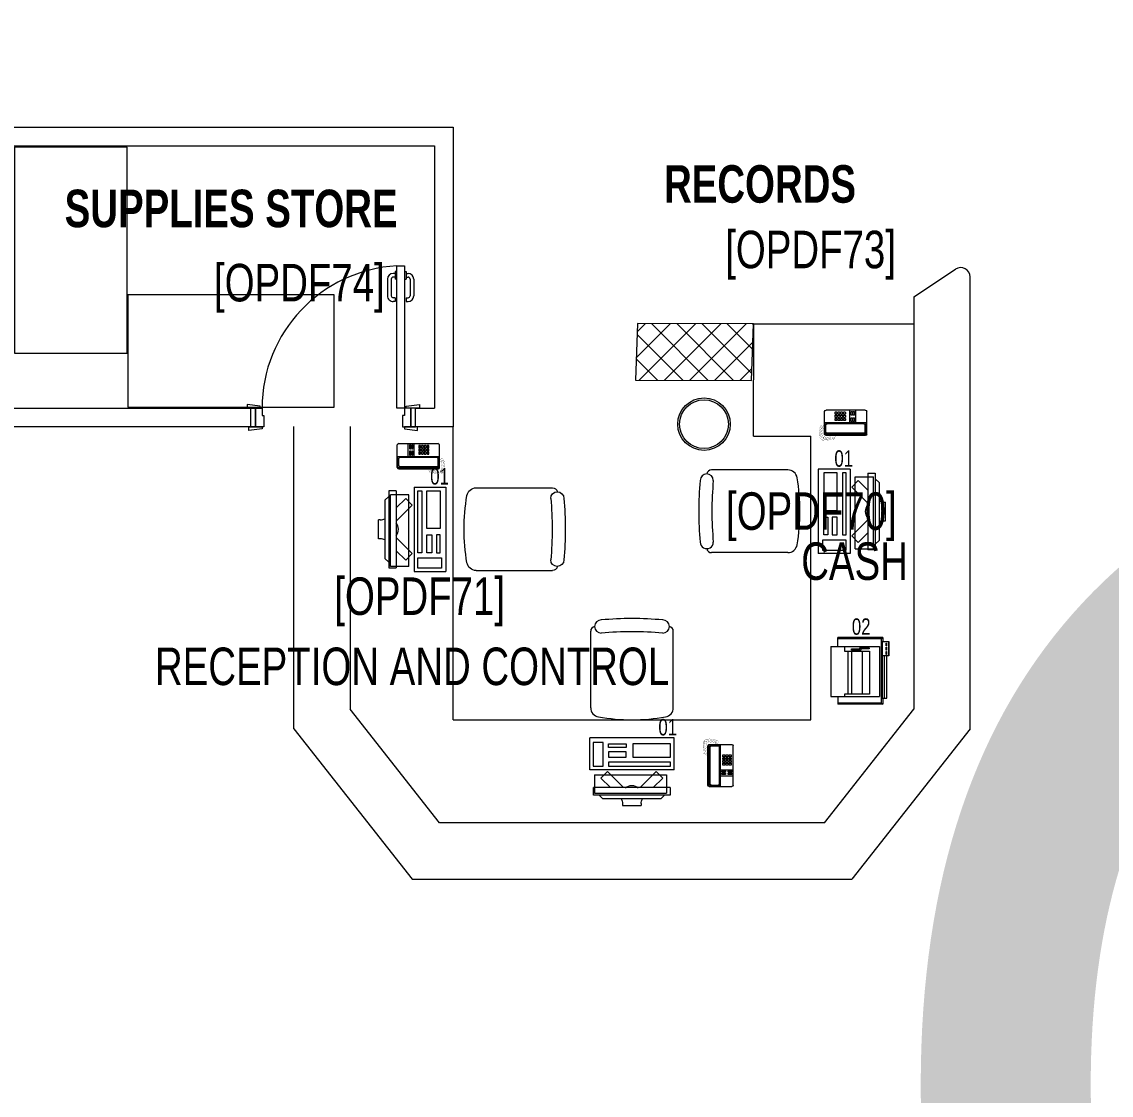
# Model space of a CAD drawing. Header units: millimetres. Extents: x -2143172 to 5255, y -610845 to 279739.
# Drawn here: x -1267271 to -1261455, y -22184 to -16456 of the extents above; entities that cross this region are included whole.
import ezdxf

# ---------------------------------------------------------------- set-up
doc = ezdxf.new("R2010")
doc.units = ezdxf.units.MM
doc.header["$LTSCALE"] = 30
doc.linetypes.add('HIDDEN', pattern=[9.525, 6.35, -3.175])
doc.layers.get('0').update_dxf_attribs({"lineweight": 5})
for name, color, linetype, lineweight in [('72_EGR_BASE_TEXT', 7, 'Continuous', 5), ('72_EGR_EQP_TAG', 142, 'Continuous', 5), ('C-HYDR-CTCH', 6, 'Continuous', 5), ('Hatch', 252, 'Continuous', 5), ('LOADING', 163, 'Continuous', 5), ('Structure', 20, 'Continuous', 5), ('Title', 7, 'Continuous', 5), ('Walls', 32, 'Continuous', 5)]:
    doc.layers.add(name, color=color, linetype=linetype, lineweight=lineweight)
doc.layers.add('Wooden Joinery', color=7, linetype='Continuous', lineweight=5, true_color=0x521300)
doc.styles.get("Standard").update_dxf_attribs({"font": ''})
doc.styles.add('X3G_ENTITY_257CFD', font='swisscl.ttf', dxfattribs={"height": 200})
doc.styles.add('X3G_ENTITY_9EC9', font='swisscl.ttf', dxfattribs={"height": 0.2})
doc.styles.add('X3G_ENTITY_9F38', font='swisscl.ttf', dxfattribs={"height": 0.2})
doc.styles.get('Standard').set_extended_font_data('@Arial Unicode MS')

# ---------------------------------------------------------------- blocks, each defined once
blk = doc.blocks.new('A$C72370EFE')
at = {"layer": 'Wooden Joinery'}
for p, q in [((-0.01, -0.04), (-0.02, -0.04)), ((-0.01, -0.03), (-0.01, -0.07)), ((0, -0.03), (-0.01, -0.03)), ((0.04, -0.03), (0.05, -0.03)), ((0.05, -0.03), (0.05, -0.07)), ((0.05, -0.04), (0.06, -0.04)), ((-0.05, -0.07), (-0.05, -0.16)), ((-0.03, -0.07), (-0.03, -0.16)), ((-0.01, -0.06), (-0.02, -0.06)), ((0, -0.07), (-0.01, -0.07)), ((0.04, -0.07), (0.05, -0.07)), ((0.05, -0.06), (0.06, -0.06)), ((0.07, -0.07), (0.07, -0.16)), ((0.09, -0.07), (0.09, -0.16)), ((-0.01, -0.17), (-0.02, -0.17)), ((-0.01, -0.17), (-0.01, -0.19)), ((0.05, -0.17), (0.06, -0.17)), ((0.05, -0.17), (0.05, -0.19)), ((-0.01, -0.19), (-0.02, -0.19)), ((0.05, -0.19), (0.06, -0.19))]:
    blk.add_line(p, q, dxfattribs=at)
for centre, radius, start, end in [((-0.02, -0.07), 0.03, 90, 180), ((0.06, -0.07), 0.03, 0, 90), ((-0.02, -0.07), 0.01, 90, 180), ((0.06, -0.07), 0.01, 0, 90), ((-0.02, -0.16), 0.03, 180, 270), ((-0.02, -0.16), 0.01, 180, 270), ((0.06, -0.16), 0.01, 270, 0), ((0.06, -0.16), 0.03, 270, 0)]:
    blk.add_arc(centre, radius, start, end, dxfattribs=at)
blk = doc.blocks.new('A$C5FCA3E6B')
at = {"layer": 'Wooden Joinery'}
for points in [[(80, 858.9), (80, 868.9), (10, 878.9), (10, 858.9)], [(840, 858.9), (840, 868.9), (910, 878.9), (910, 858.9)], [(70, 758.9), (70, 748.9), (0, 738.9), (0, 758.9)], [(120, 758.9), (120, 0), (80, 0), (80, 758.9)], [(850, 758.9), (850, 748.9), (920, 738.9), (920, 758.9)]]:
    blk.add_lwpolyline(points, close=True, dxfattribs=at)
for points in [[(45, 758.9), (45, 858.9), (20, 858.9), (20, 758.9), (45, 758.9)], [(45, 758.9), (80, 758.9), (80, 798.9), (90, 798.9), (90, 858.9), (45, 858.9), (45, 758.9)], [(875, 758.9), (840, 758.9), (840, 798.9), (830, 798.9), (830, 858.9), (875, 858.9), (875, 758.9)], [(875, 758.9), (875, 858.9), (900, 858.9), (900, 758.9), (875, 758.9)]]:
    blk.add_lwpolyline(points, dxfattribs=at)
blk.add_arc((80, 758.9), 760, 273.01713, 0, dxfattribs=at)
at = {"layer": 'Wooden Joinery', "xscale": 999.9999999998854, "yscale": 999.9999999998854, "zscale": 999.9999999998854, "rotation": 180}
blk.add_blockref('A$C72370EFE', (120, 0), dxfattribs=at)
blk = doc.blocks.new('A$C47696aed')
at = {"layer": 'Hatch'}
h = blk.add_hatch(dxfattribs=at)
h.set_pattern_fill('ANSI37', color=256, scale=30)
h.paths.add_polyline_path([(50952.7, 21917.9), (50348.7, 21909.7), (50352.6, 21621.3), (50956.6, 21629.5)])
h.paths.add_polyline_path([(43791.9, 21910.1), (43208.4, 21904.7), (43188.5, 21613.3), (43772, 21618.7)])
h.paths.add_polyline_path([(29414.9, 21902.8), (28815.8, 21898.7), (28810.1, 21605.6), (29409.2, 21609.7)])
h.paths.add_polyline_path([(36600.2, 21904.9), (35999, 21897.4), (35990.7, 21611.8), (36591.9, 21619.3)])
h.paths.add_polyline_path([(22195.7, 21912), (21589.3, 21890.2), (21603.8, 21597.6), (22210.2, 21619.5)])
h.paths.add_polyline_path([(15459.1, 21901.7), (14237.2, 21925.6), (14230.7, 21629.5), (15452.7, 21605.5)])
h.paths.add_polyline_path([(15473.2, 14701.6), (14258.2, 14685.8), (14244.7, 14393.4), (15459.7, 14409.1)])
h.paths.add_polyline_path([(15447.1, 7508.4), (14244, 7492.4), (14238.3, 7199.4), (15441.4, 7215.3)])
h.paths.add_polyline_path([(15465.6, 309.7), (14269, 298.3), (14271.8, 3.8), (15468.5, 15.2)])
h.paths.add_polyline_path([(7830.6, 311.8), (7227.1, 308.1), (7237.7, 22.6), (7841.3, 26.3)])
h.paths.add_polyline_path([(7815.2, 7509.8), (7218.4, 7511.4), (7218.2, 7210.2), (7815.1, 7208.6)])
h.paths.add_polyline_path([(7825.1, 14699.4), (7205.8, 14700.6), (7195.2, 14397.6), (7814.5, 14396.4)])
h.paths.add_polyline_path([(7801.7, 21878.7), (7201.1, 21893.2), (7197.5, 21603.6), (7798.1, 21589.1)])
h.paths.add_polyline_path([(602.6, 21876.9), (0, 21899.6), (1.9, 21611.2), (604.5, 21588.5)])
h.paths.add_polyline_path([(610.4, 7498.6), (8.3, 7491.6), (11.7, 7200), (613.7, 7206.9)])
h.paths.add_polyline_path([(627.9, 303.9), (29.5, 302.9), (34.3, 2.3), (632.7, 3.3)])
h.paths.add_polyline_path([(22214.6, 317.2), (21608.9, 304.3), (21614.6, 3.1), (22220.3, 16)])
h.paths.add_polyline_path([(22208.1, 7509.7), (21613.7, 7492.1), (21615.8, 7195.5), (22210.2, 7213.1)])
h.paths.add_polyline_path([(22199.3, 14717.7), (21600.4, 14710), (21604.4, 14409.9), (22203.4, 14417.6)])
h.paths.add_polyline_path([(29399.7, 14702.4), (28797.7, 14707.1), (28802, 14415), (29403.9, 14410.3)])
h.paths.add_polyline_path([(29403.4, 7519.8), (28799.6, 7502.2), (28813, 7202.1), (29413.1, 7223.2)])
h.paths.add_polyline_path([(29419.5, 303.8), (28815.7, 310.4), (28813.3, 24.7), (29417.2, 18.1)])
h.paths.add_polyline_path([(36618, 314.2), (36020.7, 299.7), (36029.7, 0), (36627, 14.6)])
h.paths.add_polyline_path([(36610.7, 7502.6), (36009.5, 7504.5), (36010.6, 7207.3), (36611.9, 7205.4)])
h.paths.add_polyline_path([(36574.3, 14706.4), (35993.4, 14711.1), (36013.1, 14421.3), (36594, 14416.6)])
h.paths.add_polyline_path([(43777.6, 14705.7), (43180, 14719.4), (43182, 14427.5), (43779.6, 14413.8)])
h.paths.add_polyline_path([(43778.6, 7507.1), (43210.2, 7499.5), (43212, 7205.4), (43780.5, 7213)])
h.paths.add_polyline_path([(43815.7, 310), (43210.4, 307.3), (43211.8, 2.8), (43817, 5.4)])
h.paths.add_polyline_path([(50989.9, 309.5), (50401.9, 325.5), (50388.7, 18.3), (50976.7, 2.3)])
h.paths.add_polyline_path([(50974.1, 7508.9), (50370.9, 7510), (50368.9, 7213.4), (50972.2, 7212.3)])
at = {"layer": 'C-HYDR-CTCH', "color": 4, "flags": 128}
blk.add_lwpolyline([(7205.8, 14700.6), (7195.2, 14397.6), (7814.5, 14396.4), (7825.1, 14699.4), (7205.8, 14700.6)], dxfattribs=at)
blk = doc.blocks.new('DM20079-P')
at = {"color": 0}
for p, q in [((-0.0686, 0.217), (-0.0686, 0.008)), ((-0.0616, 0.225), (0.0594, 0.225)), ((-0.0616, 0.225), (-0.0616, 0)), ((-0.0616, 0.222), (-0.0016, 0.222)), ((-0.0616, 0.212), (-0.0565, 0.212)), ((-0.0566, 0.2105), (-0.0566, 0.0145)), ((-0.0496, 0.2175), (-0.0136, 0.2175)), ((-0.0068, 0.212), (-0.0016, 0.212)), ((-0.0066, 0.2105), (-0.0066, 0.0145)), ((-0.0016, 0.225), (-0.0016, 0)), ((0.0664, 0.217), (0.0664, 0.008)), ((-0.0016, 0.1675), (0.0664, 0.1675)), ((-0.0016, 0.135), (0.0664, 0.135)), ((-0.0616, 0.013), (-0.0565, 0.013)), ((-0.0616, 0.003), (-0.0016, 0.003)), ((-0.0594, 0), (0.0594, 0)), ((-0.0496, 0.0075), (-0.0136, 0.0075)), ((-0.0068, 0.013), (-0.0016, 0.013))]:
    blk.add_line(p, q, dxfattribs=at)
for points in [[(0.0074, 0.1605, 0.414214), (0.0054, 0.1585), (0.0054, 0.1555, 0.414214), (0.0074, 0.1535), (0.0234, 0.1535, 0.414214), (0.0254, 0.1555), (0.0254, 0.1585, 0.414214), (0.0234, 0.1605)], [(0.0234, 0.142, 0.414214), (0.0254, 0.144), (0.0254, 0.147, 0.414214), (0.0234, 0.149), (0.0074, 0.149, 0.414214), (0.0054, 0.147), (0.0054, 0.144, 0.414214), (0.0074, 0.142)], [(0.0574, 0.1535, 0.414214), (0.0594, 0.1555), (0.0594, 0.1585, 0.414214), (0.0574, 0.1605), (0.0414, 0.1605, 0.414214), (0.0394, 0.1585), (0.0394, 0.1555, 0.414214), (0.0414, 0.1535)], [(0.0574, 0.142, 0.414214), (0.0594, 0.144), (0.0594, 0.147, 0.414214), (0.0574, 0.149), (0.0414, 0.149, 0.414214), (0.0394, 0.147), (0.0394, 0.144, 0.414214), (0.0414, 0.142)], [(0.0104, 0.103, 0.414214), (0.0124, 0.101), (0.0204, 0.101, 0.414214), (0.0224, 0.103), (0.0224, 0.109, 0.414214), (0.0204, 0.111), (0.0124, 0.111, 0.414214), (0.0104, 0.109)], [(0.0104, 0.088, 0.414214), (0.0124, 0.086), (0.0204, 0.086, 0.414214), (0.0224, 0.088), (0.0224, 0.094, 0.414214), (0.0204, 0.096), (0.0124, 0.096, 0.414214), (0.0104, 0.094)], [(0.0104, 0.073, 0.414214), (0.0124, 0.071), (0.0204, 0.071, 0.414214), (0.0224, 0.073), (0.0224, 0.079, 0.414214), (0.0204, 0.081), (0.0124, 0.081, 0.414214), (0.0104, 0.079)], [(0.0104, 0.058, 0.414214), (0.0124, 0.056), (0.0204, 0.056, 0.414214), (0.0224, 0.058), (0.0224, 0.064, 0.414214), (0.0204, 0.066), (0.0124, 0.066, 0.414214), (0.0104, 0.064)], [(0.0274, 0.103, 0.414214), (0.0294, 0.101), (0.0374, 0.101, 0.414214), (0.0394, 0.103), (0.0394, 0.109, 0.414214), (0.0374, 0.111), (0.0294, 0.111, 0.414214), (0.0274, 0.109)], [(0.0274, 0.088, 0.414214), (0.0294, 0.086), (0.0374, 0.086, 0.414214), (0.0394, 0.088), (0.0394, 0.094, 0.414214), (0.0374, 0.096), (0.0294, 0.096, 0.414214), (0.0274, 0.094)], [(0.0274, 0.073, 0.414214), (0.0294, 0.071), (0.0374, 0.071, 0.414214), (0.0394, 0.073), (0.0394, 0.079, 0.414214), (0.0374, 0.081), (0.0294, 0.081, 0.414214), (0.0274, 0.079)], [(0.0274, 0.058, 0.414214), (0.0294, 0.056), (0.0374, 0.056, 0.414214), (0.0394, 0.058), (0.0394, 0.064, 0.414214), (0.0374, 0.066), (0.0294, 0.066, 0.414214), (0.0274, 0.064)], [(0.0444, 0.103, 0.414214), (0.0464, 0.101), (0.0544, 0.101, 0.414214), (0.0564, 0.103), (0.0564, 0.109, 0.414214), (0.0544, 0.111), (0.0464, 0.111, 0.414214), (0.0444, 0.109)], [(0.0444, 0.088, 0.414214), (0.0464, 0.086), (0.0544, 0.086, 0.414214), (0.0564, 0.088), (0.0564, 0.094, 0.414214), (0.0544, 0.096), (0.0464, 0.096, 0.414214), (0.0444, 0.094)], [(0.0444, 0.073, 0.414214), (0.0464, 0.071), (0.0544, 0.071, 0.414214), (0.0564, 0.073), (0.0564, 0.079, 0.414214), (0.0544, 0.081), (0.0464, 0.081, 0.414214), (0.0444, 0.079)], [(0.0444, 0.058, 0.414214), (0.0464, 0.056), (0.0544, 0.056, 0.414214), (0.0564, 0.058), (0.0564, 0.064, 0.414214), (0.0544, 0.066), (0.0464, 0.066, 0.414214), (0.0444, 0.064)]]:
    blk.add_lwpolyline(points, format="xyb", close=True, dxfattribs=at)
at = {"color": 0, "const_width": 0.001}
blk.add_lwpolyline([(-0.0686, 0.059, 0.184574), (-0.0861, 0.0478, 1.44364), (-0.0769, 0.0452, 0.837915), (-0.0907, 0.0465, 0.30536), (-0.0835, 0.0248, 1.584726), (-0.0815, 0.034, 0.253153), (-0.094, 0.0228, 0.874198), (-0.0776, 0.0142, 0.915253), (-0.0897, 0.0168, 0.223821), (-0.0874, -0.0011, 1.703343), (-0.0796, 0.005, 0.588962), (-0.0934, -0.0114, 0.717795), (-0.0769, -0.0108, 0.983104), (-0.0875, -0.0075, 0.326362), (-0.0815, -0.0259, 0.758716), (-0.0657, -0.0134, 0.906186), (-0.0743, -0.016, 0.189488), (-0.067, -0.0272, 0.7948), (-0.0506, -0.0127, 1.223996), (-0.0585, -0.0193, 0.072149), (-0.0473, -0.0259, 0.645886), (-0.0341, -0.0134, 1.366917), (-0.042, -0.0193, 0.078415), (-0.0315, -0.0246, 0.723006), (-0.0229, -0.0127, 1.105484), (-0.0289, -0.018, 0.327892), (-0.017, -0.0193, 0.446638), (-0.0144, -0.0068, 0.327263), (-0.0269, -0.0029, 1.240441), (-0.0229, -0.0094, 0.611307), (-0.0278, 0.0075)], format="xyb", dxfattribs=at)
at = {"color": 0}
for centre, radius, start, end in [((-0.0605, 0.217), 0.00813, 97.96327, 179.66488), ((-0.0496, 0.2105), 0.007, 90, 180), ((-0.0136, 0.2105), 0.007, 0, 90), ((0.0582, 0.217), 0.00813, 0.33512, 82.03673), ((-0.0605, 0.008), 0.00813, 180.33512, 277.96327), ((-0.0496, 0.0145), 0.007, 180, 270), ((-0.0136, 0.0145), 0.007, 270, 0), ((0.0582, 0.008), 0.00813, 277.96327, 359.66488)]:
    blk.add_arc(centre, radius, start, end, dxfattribs=at)
blk = doc.blocks.new('GF21021-P')
for p, q in [((-0.2207, 0.4756), (-0.2207, 0.0675)), ((0.2205, 0.4756), (0.2205, 0.0675))]:
    blk.add_line(p, q)
for centre, radius, start, end in [((-0.1707, 0.4756), 0.05, 99.63288, 180), ((-0.0001, -0.5295), 1.0695, 80.36712, 99.63288), ((0.1705, 0.4756), 0.05, 0, 80.36712), ((-0.1957, 0.0675), 0.025, 180, 261.47208), ((-0.1643, 0.0425), 0.0351, 90, 270), ((0, 1.8467), 1.7767, 264.69456, 275.30527), ((0.1641, 0.0425), 0.0351, 270, 90), ((0.1955, 0.0675), 0.025, 278.52792, 0), ((0, 1.8314), 1.8314, 264.85322, 275.14698)]:
    blk.add_arc(centre, radius, start, end)
blk = doc.blocks.new('ITCWLS1-P')
for p, q in [((-0.2651, 0.43, 0), (-0.3051, 0.43, 0)), ((-0.3051, 0.43, 0), (-0.3051, 0.02, 0)), ((-0.2651, 0.43, 0), (-0.2651, 0.02, 0)), ((-0.17, 0.45), (-0.17, 0)), ((-0.17, 0.45), (0, 0.45)), ((-0.1496, 0.4305), (-0.1291, 0.4305)), ((-0.1291, 0.4305), (-0.1291, 0.4089)), ((0, 0.45), (0, 0)), ((-0.3251, 0.38, 0), (-0.3051, 0.4, 0)), ((-0.3251, 0.38, 0), (-0.3251, 0.07, 0)), ((-0.3251, 0.07, 0), (-0.3051, 0.05, 0)), ((-0.3051, 0.02, 0), (-0.2651, 0.02, 0)), ((-0.17, 0), (0, 0))]:
    blk.add_line(p, q)
at = {"color": 8, "linetype": 'HIDDEN'}
for p, q in [((-0.197, 0.4094), (-0.295, 0.4094)), ((-0.295, 0.0264), (-0.295, 0.4094)), ((-0.197, 0.0264), (-0.197, 0.4094)), ((-0.197, 0.0264), (-0.295, 0.0264))]:
    blk.add_line(p, q, dxfattribs=at)
at = {"color": 1, "extrusion": (2.48281e-10, 3.18408e-10, -1)}
for p, q in [((-0.2651, 0.3395), (-0.2144, 0.3902)), ((-0.2651, 0.2688), (-0.1791, 0.3548)), ((-0.1791, 0.3548), (-0.2144, 0.3902))]:
    blk.add_line(p, q, dxfattribs=at)
at = {"color": 1}
for p, q in [((-0.3503, 0.275), (-0.3596, 0.275)), ((-0.3596, 0.175), (-0.3596, 0.275)), ((-0.3503, 0.175), (-0.3596, 0.175))]:
    blk.add_line(p, q, dxfattribs=at)
at = {"color": 1, "extrusion": (2.48281e-10, -3.18408e-10, -1)}
for p, q in [((-0.2651, 0.1812), (-0.1791, 0.0952)), ((-0.2651, 0.1105), (-0.2144, 0.0598)), ((-0.1791, 0.0952), (-0.2144, 0.0598))]:
    blk.add_line(p, q, dxfattribs=at)
blk.add_lwpolyline([(-0.1291, 0.4089), (-0.1291, 0.1), (-0.1496, 0.1), (-0.1496, 0.4305)])
for points in [[(-0.1019, 0.4305), (-0.0304, 0.4305), (-0.0304, 0.2294), (-0.1019, 0.2294)], [(-0.1019, 0.1954), (-0.0747, 0.1954), (-0.0747, 0.1), (-0.1019, 0.1)], [(-0.0304, 0.1954), (-0.0508, 0.1954), (-0.0508, 0.1), (-0.0304, 0.1)], [(-0.1496, 0.0727), (-0.0236, 0.0727), (-0.0236, 0.0182), (-0.1496, 0.0182)]]:
    blk.add_lwpolyline(points, close=True)
at = {"color": 250, "linetype": 'Continuous'}
for points in [[(-0.1496, 0.1), (-0.1496, 0.1), (-0.1496, 0.1), (-0.1496, 0.1), (-0.1496, 0.1), (-0.1496, 0.1), (-0.1496, 0.1), (-0.1496, 0.1), (-0.1496, 0.1)], [(-0.1496, 0.1), (-0.1496, 0.1), (-0.1496, 0.1), (-0.1496, 0.1), (-0.1496, 0.1), (-0.1496, 0.1), (-0.1496, 0.1), (-0.1496, 0.1), (-0.1496, 0.1), (-0.1496, 0.1), (-0.1496, 0.1), (-0.1496, 0.1), (-0.1496, 0.1), (-0.1496, 0.1), (-0.1496, 0.1), (-0.1496, 0.1), (-0.1496, 0.1), (-0.1496, 0.1)], [(-0.1496, 0.1), (-0.1496, 0.1), (-0.1496, 0.1), (-0.1496, 0.1), (-0.1496, 0.1), (-0.1496, 0.1), (-0.1496, 0.1), (-0.1496, 0.1), (-0.1496, 0.1), (-0.1496, 0.1)], [(-0.1496, 0.1), (-0.1496, 0.1), (-0.1496, 0.1), (-0.1496, 0.1), (-0.1496, 0.1), (-0.1496, 0.1), (-0.1496, 0.1)], [(-0.1496, 0.1), (-0.1496, 0.1), (-0.1496, 0.1), (-0.1496, 0.1), (-0.1496, 0.1), (-0.1496, 0.1), (-0.1496, 0.1), (-0.1496, 0.1), (-0.1496, 0.1), (-0.1496, 0.1)], [(-0.1496, 0.1), (-0.1496, 0.1), (-0.1496, 0.1), (-0.1496, 0.1), (-0.1496, 0.1), (-0.1496, 0.1), (-0.1496, 0.1), (-0.1496, 0.1), (-0.1496, 0.1), (-0.1496, 0.1), (-0.1496, 0.1), (-0.1496, 0.1), (-0.1496, 0.1), (-0.1496, 0.1), (-0.1496, 0.1)], [(-0.1496, 0.1), (-0.1496, 0.1), (-0.1496, 0.1), (-0.1496, 0.1), (-0.1496, 0.1), (-0.1496, 0.1), (-0.1496, 0.1), (-0.1496, 0.1), (-0.1496, 0.1), (-0.1496, 0.1)], [(-0.1496, 0.1), (-0.1496, 0.1), (-0.1496, 0.1), (-0.1496, 0.1), (-0.1496, 0.1), (-0.1496, 0.1), (-0.1496, 0.1), (-0.1496, 0.1), (-0.1496, 0.1), (-0.1496, 0.1)], [(-0.1496, 0.1), (-0.1496, 0.1), (-0.1496, 0.1), (-0.1496, 0.1), (-0.1496, 0.1), (-0.1496, 0.1), (-0.1496, 0.1), (-0.1496, 0.1), (-0.1496, 0.1), (-0.1496, 0.1), (-0.1496, 0.1), (-0.1496, 0.1), (-0.1496, 0.1), (-0.1496, 0.1), (-0.1496, 0.1), (-0.1496, 0.1), (-0.1496, 0.1), (-0.1496, 0.1), (-0.1496, 0.1), (-0.1496, 0.1), (-0.1496, 0.1), (-0.1496, 0.1), (-0.1496, 0.1), (-0.1496, 0.1), (-0.1496, 0.1), (-0.1496, 0.1), (-0.1496, 0.1), (-0.1496, 0.1), (-0.1496, 0.1), (-0.1496, 0.1), (-0.1496, 0.1), (-0.1496, 0.1), (-0.1496, 0.1), (-0.1496, 0.1), (-0.1496, 0.1), (-0.1496, 0.1), (-0.1496, 0.1), (-0.1496, 0.1), (-0.1496, 0.1), (-0.1496, 0.1), (-0.1496, 0.1), (-0.1496, 0.1), (-0.1496, 0.1), (-0.1496, 0.1), (-0.1496, 0.1), (-0.1496, 0.1), (-0.1496, 0.1), (-0.1496, 0.1), (-0.1496, 0.1), (-0.1496, 0.1), (-0.1496, 0.1), (-0.1496, 0.1), (-0.1496, 0.1), (-0.1496, 0.1)], [(-0.1496, 0.1), (-0.1496, 0.1), (-0.1496, 0.1), (-0.1496, 0.1), (-0.1496, 0.1), (-0.1496, 0.1), (-0.1496, 0.1), (-0.1496, 0.1), (-0.1496, 0.1), (-0.1496, 0.1), (-0.1496, 0.1), (-0.1496, 0.1), (-0.1496, 0.1), (-0.1496, 0.1), (-0.1496, 0.1), (-0.1496, 0.1), (-0.1496, 0.1), (-0.1496, 0.1), (-0.1496, 0.1), (-0.1496, 0.1), (-0.1496, 0.1), (-0.1496, 0.1), (-0.1496, 0.1), (-0.1496, 0.1), (-0.1496, 0.1), (-0.1496, 0.1), (-0.1496, 0.1), (-0.1496, 0.1), (-0.1496, 0.1), (-0.1496, 0.1), (-0.1496, 0.1), (-0.1496, 0.1), (-0.1496, 0.1), (-0.1496, 0.1), (-0.1496, 0.1), (-0.1496, 0.1), (-0.1496, 0.1), (-0.1496, 0.1), (-0.1496, 0.1), (-0.1496, 0.1), (-0.1496, 0.1), (-0.1496, 0.1), (-0.1496, 0.1), (-0.1496, 0.1), (-0.1496, 0.1), (-0.1496, 0.1), (-0.1496, 0.1), (-0.1496, 0.1), (-0.1496, 0.1), (-0.1496, 0.1), (-0.1496, 0.1), (-0.1496, 0.1), (-0.1496, 0.1), (-0.1496, 0.1), (-0.1496, 0.1), (-0.1496, 0.1), (-0.1496, 0.1), (-0.1496, 0.1), (-0.1496, 0.1), (-0.1496, 0.1), (-0.1496, 0.1), (-0.1496, 0.1), (-0.1496, 0.1), (-0.1496, 0.1), (-0.1496, 0.1), (-0.1496, 0.1), (-0.1496, 0.1), (-0.1496, 0.1), (-0.1496, 0.1), (-0.1496, 0.1), (-0.1496, 0.1), (-0.1496, 0.1), (-0.1496, 0.1), (-0.1496, 0.1), (-0.1496, 0.1), (-0.1496, 0.1), (-0.1496, 0.1), (-0.1496, 0.1), (-0.1496, 0.1), (-0.1496, 0.1), (-0.1496, 0.1), (-0.1496, 0.1), (-0.1496, 0.1), (-0.1496, 0.1), (-0.1496, 0.1), (-0.1496, 0.1), (-0.1496, 0.1), (-0.1496, 0.1), (-0.1496, 0.1)], [(-0.1496, 0.1), (-0.1496, 0.1), (-0.1496, 0.1), (-0.1496, 0.1), (-0.1496, 0.1), (-0.1496, 0.1), (-0.1496, 0.1), (-0.1496, 0.1), (-0.1496, 0.1), (-0.1496, 0.1), (-0.1496, 0.1), (-0.1496, 0.1)], [(-0.1496, 0.1), (-0.1496, 0.1), (-0.1496, 0.1), (-0.1496, 0.1), (-0.1496, 0.1), (-0.1496, 0.1), (-0.1496, 0.1)], [(-0.1496, 0.1), (-0.1496, 0.1), (-0.1496, 0.1), (-0.1496, 0.1), (-0.1496, 0.1), (-0.1496, 0.1), (-0.1496, 0.1), (-0.1496, 0.1), (-0.1496, 0.1), (-0.1496, 0.1), (-0.1496, 0.1), (-0.1496, 0.1), (-0.1496, 0.1), (-0.1496, 0.1), (-0.1496, 0.1), (-0.1496, 0.1), (-0.1496, 0.1)], [(-0.1496, 0.1), (-0.1496, 0.1), (-0.1496, 0.1), (-0.1496, 0.1), (-0.1496, 0.1), (-0.1496, 0.1), (-0.1496, 0.1), (-0.1496, 0.1), (-0.1496, 0.1), (-0.1496, 0.1), (-0.1496, 0.1), (-0.1496, 0.1), (-0.1496, 0.1), (-0.1496, 0.1), (-0.1496, 0.1), (-0.1496, 0.1), (-0.1496, 0.1), (-0.1496, 0.1), (-0.1496, 0.1), (-0.1496, 0.1), (-0.1496, 0.1), (-0.1496, 0.1), (-0.1496, 0.1), (-0.1496, 0.1), (-0.1496, 0.1), (-0.1496, 0.1), (-0.1496, 0.1), (-0.1496, 0.1), (-0.1496, 0.1), (-0.1496, 0.1), (-0.1496, 0.1), (-0.1496, 0.1), (-0.1496, 0.1), (-0.1496, 0.1), (-0.1496, 0.1), (-0.1496, 0.1), (-0.1496, 0.1), (-0.1496, 0.1), (-0.1496, 0.1), (-0.1496, 0.1), (-0.1496, 0.1), (-0.1496, 0.1), (-0.1496, 0.1), (-0.1496, 0.1), (-0.1496, 0.1), (-0.1496, 0.1), (-0.1496, 0.1), (-0.1496, 0.1), (-0.1496, 0.1), (-0.1496, 0.1), (-0.1496, 0.1), (-0.1496, 0.1), (-0.1496, 0.1), (-0.1496, 0.1), (-0.1496, 0.1), (-0.1496, 0.1), (-0.1496, 0.1), (-0.1496, 0.1), (-0.1496, 0.1), (-0.1496, 0.1), (-0.1496, 0.1), (-0.1496, 0.1), (-0.1496, 0.1), (-0.1496, 0.1), (-0.1496, 0.1), (-0.1496, 0.1), (-0.1496, 0.1), (-0.1496, 0.1), (-0.1496, 0.1), (-0.1496, 0.1), (-0.1496, 0.1), (-0.1496, 0.1), (-0.1496, 0.1), (-0.1496, 0.1), (-0.1496, 0.1), (-0.1496, 0.1), (-0.1496, 0.1), (-0.1496, 0.1), (-0.1496, 0.1), (-0.1496, 0.1), (-0.1496, 0.1), (-0.1496, 0.1), (-0.1496, 0.1), (-0.1496, 0.1), (-0.1496, 0.1), (-0.1496, 0.1), (-0.1496, 0.1), (-0.1496, 0.1), (-0.1496, 0.1), (-0.1496, 0.1), (-0.1496, 0.1), (-0.1496, 0.1), (-0.1496, 0.1), (-0.1496, 0.1), (-0.1496, 0.1), (-0.1496, 0.1), (-0.1496, 0.1), (-0.1496, 0.1), (-0.1496, 0.1), (-0.1496, 0.1), (-0.1496, 0.1), (-0.1496, 0.1), (-0.1496, 0.1), (-0.1496, 0.1), (-0.1496, 0.1), (-0.1496, 0.1), (-0.1496, 0.1), (-0.1496, 0.1), (-0.1496, 0.1), (-0.1496, 0.1), (-0.1496, 0.1)], [(-0.1496, 0.1), (-0.1496, 0.1), (-0.1496, 0.1), (-0.1496, 0.1), (-0.1496, 0.1), (-0.1496, 0.1), (-0.1496, 0.1), (-0.1496, 0.1)]]:
    blk.add_lwpolyline(points, dxfattribs=at)
for points in [[(-0.1496, 0.1), (-0.1496, 0.1), (-0.1496, 0.1), (-0.1496, 0.1), (-0.1496, 0.1), (-0.1496, 0.1), (-0.1496, 0.1), (-0.1496, 0.1), (-0.1496, 0.1), (-0.1496, 0.1), (-0.1496, 0.1), (-0.1496, 0.1), (-0.1496, 0.1), (-0.1496, 0.1), (-0.1496, 0.1), (-0.1496, 0.1), (-0.1496, 0.1), (-0.1496, 0.1), (-0.1496, 0.1), (-0.1496, 0.1), (-0.1496, 0.1), (-0.1496, 0.1), (-0.1496, 0.1), (-0.1496, 0.1), (-0.1496, 0.1), (-0.1496, 0.1), (-0.1496, 0.1), (-0.1496, 0.1), (-0.1496, 0.1), (-0.1496, 0.1), (-0.1496, 0.1), (-0.1496, 0.1), (-0.1496, 0.1), (-0.1496, 0.1), (-0.1496, 0.1), (-0.1496, 0.1), (-0.1496, 0.1), (-0.1496, 0.1), (-0.1496, 0.1), (-0.1496, 0.1), (-0.1496, 0.1), (-0.1496, 0.1), (-0.1496, 0.1), (-0.1496, 0.1), (-0.1496, 0.1), (-0.1496, 0.1), (-0.1496, 0.1), (-0.1496, 0.1), (-0.1496, 0.1), (-0.1496, 0.1), (-0.1496, 0.1), (-0.1496, 0.1), (-0.1496, 0.1), (-0.1496, 0.1), (-0.1496, 0.1), (-0.1496, 0.1), (-0.1496, 0.1), (-0.1496, 0.1), (-0.1496, 0.1), (-0.1496, 0.1), (-0.1496, 0.1), (-0.1496, 0.1), (-0.1496, 0.1), (-0.1496, 0.1), (-0.1496, 0.1), (-0.1496, 0.1), (-0.1496, 0.1), (-0.1496, 0.1), (-0.1496, 0.1), (-0.1496, 0.1), (-0.1496, 0.1), (-0.1496, 0.1), (-0.1496, 0.1), (-0.1496, 0.1), (-0.1496, 0.1), (-0.1496, 0.1), (-0.1496, 0.1), (-0.1496, 0.1), (-0.1496, 0.1), (-0.1496, 0.1), (-0.1496, 0.1), (-0.1496, 0.1), (-0.1496, 0.1), (-0.1496, 0.1), (-0.1496, 0.1), (-0.1496, 0.1), (-0.1496, 0.1), (-0.1496, 0.1), (-0.1496, 0.1), (-0.1496, 0.1), (-0.1496, 0.1), (-0.1496, 0.1), (-0.1496, 0.1), (-0.1496, 0.1), (-0.1496, 0.1), (-0.1496, 0.1), (-0.1496, 0.1), (-0.1496, 0.1), (-0.1496, 0.1), (-0.1496, 0.1), (-0.1496, 0.1), (-0.1496, 0.1), (-0.1496, 0.1), (-0.1496, 0.1), (-0.1496, 0.1), (-0.1496, 0.1), (-0.1496, 0.1), (-0.1496, 0.1), (-0.1496, 0.1), (-0.1496, 0.1), (-0.1496, 0.1), (-0.1496, 0.1), (-0.1496, 0.1), (-0.1496, 0.1), (-0.1496, 0.1), (-0.1496, 0.1), (-0.1496, 0.1), (-0.1496, 0.1), (-0.1496, 0.1), (-0.1496, 0.1), (-0.1496, 0.1), (-0.1496, 0.1), (-0.1496, 0.1), (-0.1496, 0.1), (-0.1496, 0.1), (-0.1496, 0.1), (-0.1496, 0.1), (-0.1496, 0.1), (-0.1496, 0.1), (-0.1496, 0.1), (-0.1496, 0.1), (-0.1496, 0.1), (-0.1496, 0.1), (-0.1496, 0.1), (-0.1496, 0.1), (-0.1496, 0.1), (-0.1496, 0.1), (-0.1496, 0.1), (-0.1496, 0.1), (-0.1496, 0.1), (-0.1496, 0.1), (-0.1496, 0.1), (-0.1496, 0.1), (-0.1496, 0.1), (-0.1496, 0.1), (-0.1496, 0.1), (-0.1496, 0.1), (-0.1496, 0.1), (-0.1496, 0.1), (-0.1496, 0.1), (-0.1496, 0.1), (-0.1496, 0.1), (-0.1496, 0.1), (-0.1496, 0.1), (-0.1496, 0.1), (-0.1496, 0.1), (-0.1496, 0.1), (-0.1496, 0.1), (-0.1496, 0.1), (-0.1496, 0.1), (-0.1496, 0.1), (-0.1496, 0.1), (-0.1496, 0.1), (-0.1496, 0.1), (-0.1496, 0.1), (-0.1496, 0.1), (-0.1496, 0.1), (-0.1496, 0.1), (-0.1496, 0.1), (-0.1496, 0.1), (-0.1496, 0.1), (-0.1496, 0.1), (-0.1496, 0.1), (-0.1496, 0.1), (-0.1496, 0.1), (-0.1496, 0.1), (-0.1496, 0.1), (-0.1496, 0.1), (-0.1496, 0.1), (-0.1496, 0.1), (-0.1496, 0.1), (-0.1496, 0.1), (-0.1496, 0.1), (-0.1496, 0.1), (-0.1496, 0.1), (-0.1496, 0.1), (-0.1496, 0.1), (-0.1496, 0.1), (-0.1496, 0.1), (-0.1496, 0.1), (-0.1496, 0.1), (-0.1496, 0.1), (-0.1496, 0.1), (-0.1496, 0.1), (-0.1496, 0.1), (-0.1496, 0.1), (-0.1496, 0.1), (-0.1496, 0.1), (-0.1496, 0.1), (-0.1496, 0.1), (-0.1496, 0.1), (-0.1496, 0.1), (-0.1496, 0.1), (-0.1496, 0.1), (-0.1496, 0.1), (-0.1496, 0.1), (-0.1496, 0.1), (-0.1496, 0.1), (-0.1496, 0.1), (-0.1496, 0.1), (-0.1496, 0.1), (-0.1496, 0.1), (-0.1496, 0.1), (-0.1496, 0.1), (-0.1496, 0.1), (-0.1496, 0.1), (-0.1496, 0.1), (-0.1496, 0.1), (-0.1496, 0.1), (-0.1496, 0.1), (-0.1496, 0.1), (-0.1496, 0.1), (-0.1496, 0.1), (-0.1496, 0.1), (-0.1496, 0.1), (-0.1496, 0.1), (-0.1496, 0.1), (-0.1496, 0.1), (-0.1496, 0.1), (-0.1496, 0.1), (-0.1496, 0.1), (-0.1496, 0.1), (-0.1496, 0.1), (-0.1496, 0.1), (-0.1496, 0.1), (-0.1496, 0.1), (-0.1496, 0.1), (-0.1496, 0.1), (-0.1496, 0.1), (-0.1496, 0.1), (-0.1496, 0.1), (-0.1496, 0.1), (-0.1496, 0.1), (-0.1496, 0.1), (-0.1496, 0.1), (-0.1496, 0.1), (-0.1496, 0.1), (-0.1496, 0.1), (-0.1496, 0.1), (-0.1496, 0.1), (-0.1496, 0.1), (-0.1496, 0.1), (-0.1496, 0.1), (-0.1496, 0.1), (-0.1496, 0.1), (-0.1496, 0.1), (-0.1496, 0.1), (-0.1496, 0.1), (-0.1496, 0.1), (-0.1496, 0.1), (-0.1496, 0.1), (-0.1496, 0.1), (-0.1496, 0.1), (-0.1496, 0.1), (-0.1496, 0.1), (-0.1496, 0.1), (-0.1496, 0.1), (-0.1496, 0.1), (-0.1496, 0.1), (-0.1496, 0.1), (-0.1496, 0.1), (-0.1496, 0.1), (-0.1496, 0.1), (-0.1496, 0.1), (-0.1496, 0.1), (-0.1496, 0.1), (-0.1496, 0.1)], [(-0.1496, 0.1), (-0.1496, 0.1), (-0.1496, 0.1), (-0.1496, 0.1), (-0.1496, 0.1), (-0.1496, 0.1), (-0.1496, 0.1), (-0.1496, 0.1), (-0.1496, 0.1), (-0.1496, 0.1), (-0.1496, 0.1), (-0.1496, 0.1), (-0.1496, 0.1), (-0.1496, 0.1), (-0.1496, 0.1), (-0.1496, 0.1), (-0.1496, 0.1), (-0.1496, 0.1), (-0.1496, 0.1), (-0.1496, 0.1), (-0.1496, 0.1), (-0.1496, 0.1), (-0.1496, 0.1), (-0.1496, 0.1), (-0.1496, 0.1), (-0.1496, 0.1), (-0.1496, 0.1), (-0.1496, 0.1), (-0.1496, 0.1), (-0.1496, 0.1), (-0.1496, 0.1), (-0.1496, 0.1), (-0.1496, 0.1), (-0.1496, 0.1), (-0.1496, 0.1), (-0.1496, 0.1), (-0.1496, 0.1), (-0.1496, 0.1), (-0.1496, 0.1), (-0.1496, 0.1), (-0.1496, 0.1), (-0.1496, 0.1), (-0.1496, 0.1), (-0.1496, 0.1), (-0.1496, 0.1), (-0.1496, 0.1), (-0.1496, 0.1), (-0.1496, 0.1), (-0.1496, 0.1), (-0.1496, 0.1), (-0.1496, 0.1), (-0.1496, 0.1), (-0.1496, 0.1), (-0.1496, 0.1), (-0.1496, 0.1), (-0.1496, 0.1), (-0.1496, 0.1), (-0.1496, 0.1), (-0.1496, 0.1), (-0.1496, 0.1), (-0.1496, 0.1), (-0.1496, 0.1), (-0.1496, 0.1), (-0.1496, 0.1), (-0.1496, 0.1), (-0.1496, 0.1), (-0.1496, 0.1), (-0.1496, 0.1), (-0.1496, 0.1), (-0.1496, 0.1), (-0.1496, 0.1), (-0.1496, 0.1), (-0.1496, 0.1), (-0.1496, 0.1), (-0.1496, 0.1), (-0.1496, 0.1), (-0.1496, 0.1), (-0.1496, 0.1), (-0.1496, 0.1), (-0.1496, 0.1), (-0.1496, 0.1), (-0.1496, 0.1), (-0.1496, 0.1), (-0.1496, 0.1), (-0.1496, 0.1), (-0.1496, 0.1), (-0.1496, 0.1), (-0.1496, 0.1), (-0.1496, 0.1), (-0.1496, 0.1), (-0.1496, 0.1), (-0.1496, 0.1), (-0.1496, 0.1), (-0.1496, 0.1), (-0.1496, 0.1), (-0.1496, 0.1), (-0.1496, 0.1), (-0.1496, 0.1), (-0.1496, 0.1), (-0.1496, 0.1), (-0.1496, 0.1), (-0.1496, 0.1), (-0.1496, 0.1), (-0.1496, 0.1), (-0.1496, 0.1), (-0.1496, 0.1), (-0.1496, 0.1), (-0.1496, 0.1), (-0.1496, 0.1), (-0.1496, 0.1), (-0.1496, 0.1), (-0.1496, 0.1), (-0.1496, 0.1), (-0.1496, 0.1), (-0.1496, 0.1), (-0.1496, 0.1), (-0.1496, 0.1), (-0.1496, 0.1), (-0.1496, 0.1), (-0.1496, 0.1), (-0.1496, 0.1), (-0.1496, 0.1), (-0.1496, 0.1), (-0.1496, 0.1), (-0.1496, 0.1), (-0.1496, 0.1), (-0.1496, 0.1), (-0.1496, 0.1), (-0.1496, 0.1), (-0.1496, 0.1), (-0.1496, 0.1), (-0.1496, 0.1), (-0.1496, 0.1), (-0.1496, 0.1), (-0.1496, 0.1), (-0.1496, 0.1), (-0.1496, 0.1), (-0.1496, 0.1), (-0.1496, 0.1), (-0.1496, 0.1), (-0.1496, 0.1), (-0.1496, 0.1), (-0.1496, 0.1), (-0.1496, 0.1), (-0.1496, 0.1), (-0.1496, 0.1), (-0.1496, 0.1), (-0.1496, 0.1), (-0.1496, 0.1), (-0.1496, 0.1), (-0.1496, 0.1), (-0.1496, 0.1), (-0.1496, 0.1), (-0.1496, 0.1), (-0.1496, 0.1), (-0.1496, 0.1), (-0.1496, 0.1), (-0.1496, 0.1), (-0.1496, 0.1), (-0.1496, 0.1), (-0.1496, 0.1), (-0.1496, 0.1), (-0.1496, 0.1), (-0.1496, 0.1), (-0.1496, 0.1), (-0.1496, 0.1), (-0.1496, 0.1), (-0.1496, 0.1), (-0.1496, 0.1), (-0.1496, 0.1), (-0.1496, 0.1), (-0.1496, 0.1), (-0.1496, 0.1), (-0.1496, 0.1), (-0.1496, 0.1), (-0.1496, 0.1), (-0.1496, 0.1), (-0.1496, 0.1), (-0.1496, 0.1), (-0.1496, 0.1), (-0.1496, 0.1), (-0.1496, 0.1), (-0.1496, 0.1), (-0.1496, 0.1), (-0.1496, 0.1), (-0.1496, 0.1), (-0.1496, 0.1), (-0.1496, 0.1), (-0.1496, 0.1), (-0.1496, 0.1), (-0.1496, 0.1), (-0.1496, 0.1), (-0.1496, 0.1), (-0.1496, 0.1), (-0.1496, 0.1), (-0.1496, 0.1), (-0.1496, 0.1), (-0.1496, 0.1), (-0.1496, 0.1), (-0.1496, 0.1), (-0.1496, 0.1), (-0.1496, 0.1), (-0.1496, 0.1), (-0.1496, 0.1), (-0.1496, 0.1), (-0.1496, 0.1), (-0.1496, 0.1), (-0.1496, 0.1), (-0.1496, 0.1), (-0.1496, 0.1), (-0.1496, 0.1), (-0.1496, 0.1), (-0.1496, 0.1), (-0.1496, 0.1)], [(-0.1496, 0.1), (-0.1496, 0.1), (-0.1496, 0.1), (-0.1496, 0.1), (-0.1496, 0.1), (-0.1496, 0.1), (-0.1496, 0.1), (-0.1496, 0.1), (-0.1496, 0.1), (-0.1496, 0.1), (-0.1496, 0.1), (-0.1496, 0.1), (-0.1496, 0.1), (-0.1496, 0.1), (-0.1496, 0.1), (-0.1496, 0.1), (-0.1496, 0.1), (-0.1496, 0.1), (-0.1496, 0.1), (-0.1496, 0.1), (-0.1496, 0.1), (-0.1496, 0.1), (-0.1496, 0.1), (-0.1496, 0.1), (-0.1496, 0.1), (-0.1496, 0.1), (-0.1496, 0.1), (-0.1496, 0.1), (-0.1496, 0.1), (-0.1496, 0.1), (-0.1496, 0.1), (-0.1496, 0.1), (-0.1496, 0.1), (-0.1496, 0.1), (-0.1496, 0.1), (-0.1496, 0.1), (-0.1496, 0.1), (-0.1496, 0.1), (-0.1496, 0.1), (-0.1496, 0.1), (-0.1496, 0.1), (-0.1496, 0.1), (-0.1496, 0.1), (-0.1496, 0.1), (-0.1496, 0.1), (-0.1496, 0.1), (-0.1496, 0.1), (-0.1496, 0.1), (-0.1496, 0.1), (-0.1496, 0.1), (-0.1496, 0.1), (-0.1496, 0.1), (-0.1496, 0.1), (-0.1496, 0.1), (-0.1496, 0.1), (-0.1496, 0.1), (-0.1496, 0.1), (-0.1496, 0.1), (-0.1496, 0.1), (-0.1496, 0.1), (-0.1496, 0.1), (-0.1496, 0.1), (-0.1496, 0.1), (-0.1496, 0.1), (-0.1496, 0.1), (-0.1496, 0.1), (-0.1496, 0.1), (-0.1496, 0.1), (-0.1496, 0.1), (-0.1496, 0.1), (-0.1496, 0.1), (-0.1496, 0.1), (-0.1496, 0.1), (-0.1496, 0.1), (-0.1496, 0.1), (-0.1496, 0.1), (-0.1496, 0.1), (-0.1496, 0.1), (-0.1496, 0.1), (-0.1496, 0.1), (-0.1496, 0.1), (-0.1496, 0.1), (-0.1496, 0.1), (-0.1496, 0.1), (-0.1496, 0.1), (-0.1496, 0.1), (-0.1496, 0.1), (-0.1496, 0.1), (-0.1496, 0.1), (-0.1496, 0.1), (-0.1496, 0.1), (-0.1496, 0.1), (-0.1496, 0.1), (-0.1496, 0.1), (-0.1496, 0.1), (-0.1496, 0.1), (-0.1496, 0.1), (-0.1496, 0.1), (-0.1496, 0.1), (-0.1496, 0.1), (-0.1496, 0.1), (-0.1496, 0.1), (-0.1496, 0.1), (-0.1496, 0.1), (-0.1496, 0.1), (-0.1496, 0.1), (-0.1496, 0.1), (-0.1496, 0.1), (-0.1496, 0.1), (-0.1496, 0.1), (-0.1496, 0.1), (-0.1496, 0.1), (-0.1496, 0.1), (-0.1496, 0.1), (-0.1496, 0.1), (-0.1496, 0.1), (-0.1496, 0.1), (-0.1496, 0.1), (-0.1496, 0.1), (-0.1496, 0.1), (-0.1496, 0.1), (-0.1496, 0.1), (-0.1496, 0.1), (-0.1496, 0.1), (-0.1496, 0.1), (-0.1496, 0.1), (-0.1496, 0.1), (-0.1496, 0.1), (-0.1496, 0.1), (-0.1496, 0.1), (-0.1496, 0.1), (-0.1496, 0.1), (-0.1496, 0.1), (-0.1496, 0.1), (-0.1496, 0.1), (-0.1496, 0.1), (-0.1496, 0.1), (-0.1496, 0.1), (-0.1496, 0.1), (-0.1496, 0.1), (-0.1496, 0.1), (-0.1496, 0.1), (-0.1496, 0.1), (-0.1496, 0.1), (-0.1496, 0.1), (-0.1496, 0.1), (-0.1496, 0.1), (-0.1496, 0.1), (-0.1496, 0.1), (-0.1496, 0.1), (-0.1496, 0.1), (-0.1496, 0.1), (-0.1496, 0.1), (-0.1496, 0.1), (-0.1496, 0.1), (-0.1496, 0.1), (-0.1496, 0.1), (-0.1496, 0.1), (-0.1496, 0.1), (-0.1496, 0.1), (-0.1496, 0.1), (-0.1496, 0.1), (-0.1496, 0.1), (-0.1496, 0.1), (-0.1496, 0.1), (-0.1496, 0.1), (-0.1496, 0.1), (-0.1496, 0.1), (-0.1496, 0.1), (-0.1496, 0.1), (-0.1496, 0.1), (-0.1496, 0.1), (-0.1496, 0.1), (-0.1496, 0.1), (-0.1496, 0.1), (-0.1496, 0.1), (-0.1496, 0.1), (-0.1496, 0.1), (-0.1496, 0.1), (-0.1496, 0.1), (-0.1496, 0.1), (-0.1496, 0.1), (-0.1496, 0.1), (-0.1496, 0.1), (-0.1496, 0.1), (-0.1496, 0.1), (-0.1496, 0.1), (-0.1496, 0.1), (-0.1496, 0.1), (-0.1496, 0.1), (-0.1496, 0.1), (-0.1496, 0.1), (-0.1496, 0.1), (-0.1496, 0.1), (-0.1496, 0.1), (-0.1496, 0.1), (-0.1496, 0.1), (-0.1496, 0.1), (-0.1496, 0.1), (-0.1496, 0.1), (-0.1496, 0.1), (-0.1496, 0.1), (-0.1496, 0.1), (-0.1496, 0.1), (-0.1496, 0.1), (-0.1496, 0.1), (-0.1496, 0.1), (-0.1496, 0.1), (-0.1496, 0.1), (-0.1496, 0.1), (-0.1496, 0.1), (-0.1496, 0.1), (-0.1496, 0.1), (-0.1496, 0.1), (-0.1496, 0.1), (-0.1496, 0.1), (-0.1496, 0.1), (-0.1496, 0.1), (-0.1496, 0.1)]]:
    blk.add_lwpolyline(points, close=True, dxfattribs=at)
at = {"color": 1}
for centre, radius, start, end in [((-0.3503, 0.325), 0.05, 270, 300.30934), ((-0.3089, 0.225), 0.0556, 321.94311, 38.05689), ((-0.3503, 0.125), 0.05, 59.69066, 90)]:
    blk.add_arc(centre, radius, start, end, dxfattribs=at)
blk = doc.blocks.new('WM00001-P')
blk.add_circle((0, 0), 0.14)
at = {"color": 8}
blk.add_circle((0, 0), 0.13, dxfattribs=at)
blk = doc.blocks.new('ITPPLT2C-P')
at = {"color": 0}
for p, q in [((0, 0), (0, -0.2262)), ((0.0252, 0), (0, 0)), ((0.0139, 0), (0.0139, -0.2262)), ((0.0252, 0), (0.0139, 0)), ((0.0229, 0.0318), (0.2618, 0.0318)), ((0.0304, 0.0256), (0.0229, 0.0318)), ((0.0229, 0), (0.0229, 0.0318)), ((0.0252, -0.2262), (0.0252, 0)), ((0.0304, -0.3182), (0.0304, 0.0256)), ((0.0304, 0.0256), (0.2618, 0.0256)), ((0.2618, -0.0096), (0.2618, 0.0318)), ((0.0401, -0.2769), (0.0401, -0.0096)), ((0.3, -0.0096), (0.0401, -0.0096)), ((0.0939, -0.2515), (0.0939, -0.0222)), ((0.0939, -0.0222), (0.2274, -0.0222)), ((0.1321, -0.2515), (0.1321, -0.0222)), ((0.1894, -0.2515), (0.1894, -0.0222)), ((0.2082, -0.2515), (0.2082, -0.0222)), ((0.2274, -0.0222), (0.2274, -0.0096)), ((0.3, -0.2769), (0.3, -0.0096)), ((-0.0091, -0.2262), (0.0267, -0.2262)), ((-0.0091, -0.3023), (-0.0091, -0.2262)), ((-0.0087, -0.2262), (0.0236, -0.2262)), ((-0.0087, -0.3023), (-0.0087, -0.2262)), ((0, -0.2262), (0.0252, -0.2262)), ((0.0139, -0.2262), (0.0252, -0.2262)), ((0.0236, -0.2262), (0.0236, -0.3023)), ((0.0267, -0.2262), (0.0267, -0.3023)), ((0.0023, -0.2495), (0.0023, -0.2334)), ((0.0023, -0.2334), (0.0045, -0.2334)), ((0.0045, -0.2495), (0.0023, -0.2495)), ((0.0023, -0.2721), (0.0023, -0.2562)), ((0.0023, -0.2562), (0.0045, -0.2562)), ((0.0045, -0.2721), (0.0023, -0.2721)), ((0.0023, -0.295), (0.0023, -0.2793)), ((0.0023, -0.2793), (0.0045, -0.2793)), ((0.0045, -0.2334), (0.0045, -0.2495)), ((0.0045, -0.2562), (0.0045, -0.2721)), ((0.0045, -0.2793), (0.0045, -0.295)), ((0.3, -0.2769), (0.0401, -0.2769)), ((0.2274, -0.2515), (0.0939, -0.2515)), ((0.0947, -0.2701), (0.0947, -0.2641)), ((0.0947, -0.2641), (0.1395, -0.2641)), ((0.1457, -0.2701), (0.0947, -0.2701)), ((0.1395, -0.2575), (0.19, -0.2575)), ((0.1395, -0.2641), (0.1395, -0.2575)), ((0.19, -0.2641), (0.1457, -0.2641)), ((0.1457, -0.2641), (0.1457, -0.2701)), ((0.19, -0.2575), (0.19, -0.2641)), ((0.2274, -0.2769), (0.2274, -0.2515)), ((0.2618, -0.2769), (0.2618, -0.3246)), ((0.0267, -0.3023), (-0.0091, -0.3023)), ((0.0236, -0.3023), (-0.0087, -0.3023)), ((0.0045, -0.295), (0.0023, -0.295)), ((0.0229, -0.3246), (0.0229, -0.3023)), ((0.0304, -0.3182), (0.0229, -0.3246)), ((0.0229, -0.3246), (0.2618, -0.3246)), ((0.0304, -0.3182), (0.2618, -0.3182))]:
    blk.add_line(p, q, dxfattribs=at)

msp = doc.modelspace()

# ---------------------------------------------------------------- linework, layer by layer
at = {"layer": 'LOADING'}
for p, q in [((-1262508.5, -17924.4, -0.1), (-1262286.2, -17776.2, -0.1)), ((-1262208.5, -20228.9, -0.1), (-1262208.5, -17817.8, -0.1)), ((-1262508.5, -17924.4, -0.1), (-1262508.5, -20124.9, -0.1)), ((-1263365.2, -18067.6, -0.1), (-1262508.5, -18067.6, -0.1)), ((-1263365.2, -18667.6, -0.1), (-1263364, -18067.6, -0.1)), ((-1265818.5, -20228.9, -0.1), (-1265818.5, -18615, -0.1)), ((-1265518.5, -18615, -0.1), (-1265518.5, -20124.9, -0.1)), ((-1264968.5, -20180.8, -0.1), (-1264968.5, -18615, -0.1)), ((-1263365.2, -18667.6, -0.1), (-1263058.5, -18667.6, -0.1)), ((-1263058.5, -20180.8, -0.1), (-1263058.5, -18667.6, -0.1)), ((-1265041.1, -20730.8, -0.1), (-1265518.5, -20124.9, -0.1)), ((-1262985.8, -20730.8, -0.1), (-1262508.5, -20124.9, -0.1)), ((-1265818.5, -20228.9, -0.1), (-1265186.7, -21030.8, -0.1)), ((-1264968.5, -20180.8, -0.1), (-1263058.5, -20180.8, -0.1)), ((-1262208.5, -20228.9, -0.1), (-1262840.2, -21030.8, -0.1)), ((-1262985.8, -20730.8, -0.1), (-1265041.1, -20730.8, -0.1)), ((-1265186.7, -21030.8, -0.1), (-1262840.2, -21030.8, -0.1))]:
    msp.add_line(p, q, dxfattribs=at)
at = {"layer": 'LOADING', "elevation": -0.1}
for points in [[(-1266709.1, -17125.3), (-1267309.1, -17125.3), (-1267309.1, -18225.3), (-1266709.1, -18225.3)], [(-1266704.2, -17913.1), (-1266704.2, -18513.1), (-1265604.2, -18513.1), (-1265604.2, -17913.1)]]:
    msp.add_lwpolyline(points, close=True, dxfattribs=at)
at = {"layer": 'LOADING'}
msp.add_arc((-1262258.5, -17817.8, -0.1), 50, 0, 123.69007, dxfattribs=at)
at = {"layer": 'Walls'}
for p, q in [((-1267315.9, -17017.8), (-1264968.5, -17017.8)), ((-1264968.5, -17017.8), (-1264968.5, -18617.8)), ((-1267315.9, -17117.8), (-1265068.5, -17117.8)), ((-1265068.5, -17117.8), (-1265068.5, -18517.8)), ((-1267315.9, -18517.8), (-1266048.5, -18517.8)), ((-1266048.5, -18617.8), (-1266048.5, -18517.8)), ((-1265168.5, -18517.8), (-1265068.5, -18517.8)), ((-1265168.5, -18617.8), (-1265168.5, -18517.8)), ((-1266048.5, -18617.8), (-1267730.9, -18617.8)), ((-1264968.5, -18617.8), (-1265168.5, -18617.8))]:
    msp.add_line(p, q, dxfattribs=at)

# ---------------------------------------------------------------- block references
at = {"layer": 'LOADING'}
for name, p, xscale, yscale, zscale, rotation in [('WM00001-P', (-1263629.1, -18603.3, -0.1), 999.9999999999999, 999.9999999999999, 999.9999999999999, 191.9999999999856), ('DM20079-P', (-1262985.7, -18594.9, -0.1), -1000, 1000, 1000, 269.9999934716078), ('DM20079-P', (-1265041.2, -18773.6, -0.1), 1000, 1000, 1000, 90.00000652839219), ('GF21021-P', (-1263657.1, -19068.6, -0.1), 1000, 1000, 1000, 270), ('ITCWLS1-P', (-1263019.8, -19294.4, -0.1), -1000, 1000, 1000, 359.9999999924613), ('ITCWLS1-P', (-1265007.1, -19389.6, -0.1), 1000, 1000, 1000, 7.53879373936049e-09), ('GF21021-P', (-1264369.8, -19163.8, -0.1), -1000, 1000, 1000, 90), ('GF21021-P', (-1264013.6, -19640.8, -0.1), 1000, 1000, 1000, 180), ('ITCWLS1-P', (-1264239.3, -20278.1, -0.1), -1000, 1000, 1000, 269.9999999924613), ('DM20079-P', (-1263539.9, -20312.2, -0.1), -1000, 1000, 1000, 179.9999934716077)]:
    msp.add_blockref(name, p, dxfattribs=dict(at, xscale=xscale, yscale=yscale, zscale=zscale, rotation=rotation))
at = {"layer": 'LOADING', "extrusion": (7.77425e-06, -2.55383e-17, -1), "xscale": -1000, "yscale": 999.9999999999976, "zscale": 1000, "rotation": 180.0000000001836}
msp.add_blockref('ITPPLT2C-P', (1262652.3, -20066.3, -9.7), dxfattribs=at)
at = {"layer": 'Structure', "color": 3}
msp.add_blockref('A$C47696aed', (-1271190.2, -32767, 0), dxfattribs=at)
at = {"layer": 'Wooden Joinery', "rotation": 180}
msp.add_blockref('A$C5FCA3E6B', (-1265148.5, -17758.9), dxfattribs=at)

# ---------------------------------------------------------------- texts
at = {"layer": '72_EGR_BASE_TEXT', "char_height": 200, "attachment_point": 2}
for s, insert, style in [('{\\fSwis721 LtCn BT|b1|i0|c0|p34;RECORDS}', (-1263330.2, -17221.5, 0), 'X3G_ENTITY_9EC9'), ('{\\fSwis721 LtCn BT|b1|i0|c0|p34;SUPPLIES STORE}', (-1266153.4, -17352.2, 0), 'X3G_ENTITY_9EC9'), ('[OPDF73]', (-1263060.4, -17571.2), 'X3G_ENTITY_9F38'), ('[OPDF74]', (-1265789.1, -17748.2, 0), 'X3G_ENTITY_9F38'), ('[OPDF70]', (-1263055.8, -18967.3, 0), 'X3G_ENTITY_9F38'), ('CASH', (-1262825.5, -19234.4, 0), 'X3G_ENTITY_9EC9'), ('[OPDF71]', (-1265147.1, -19421.3, 0), 'X3G_ENTITY_9F38'), ('RECEPTION AND CONTROL', (-1265187.5, -19795.7, 0), 'X3G_ENTITY_9EC9')]:
    msp.add_mtext(s, dxfattribs=dict(at, insert=insert, style=style))
at = {"layer": '72_EGR_EQP_TAG', "char_height": 87.47, "attachment_point": 2, "style": 'X3G_ENTITY_257CFD'}
for s, insert in [('01', (-1262883.3, -18743, -0.1)), ('01', (-1265040.7, -18838.2, -0.1)), ('02', (-1262790.1, -19639.9, -0.1)), ('01', (-1263822.8, -20176.8, -0.1))]:
    msp.add_mtext(s, dxfattribs=dict(at, insert=insert))
at = {"layer": 'Title', "color": 3}
msp.add_text('OPD', height=6858, dxfattribs=at).set_placement((-1262925.9, -25588.4, 0.8))

doc.saveas('drawing.dxf')
